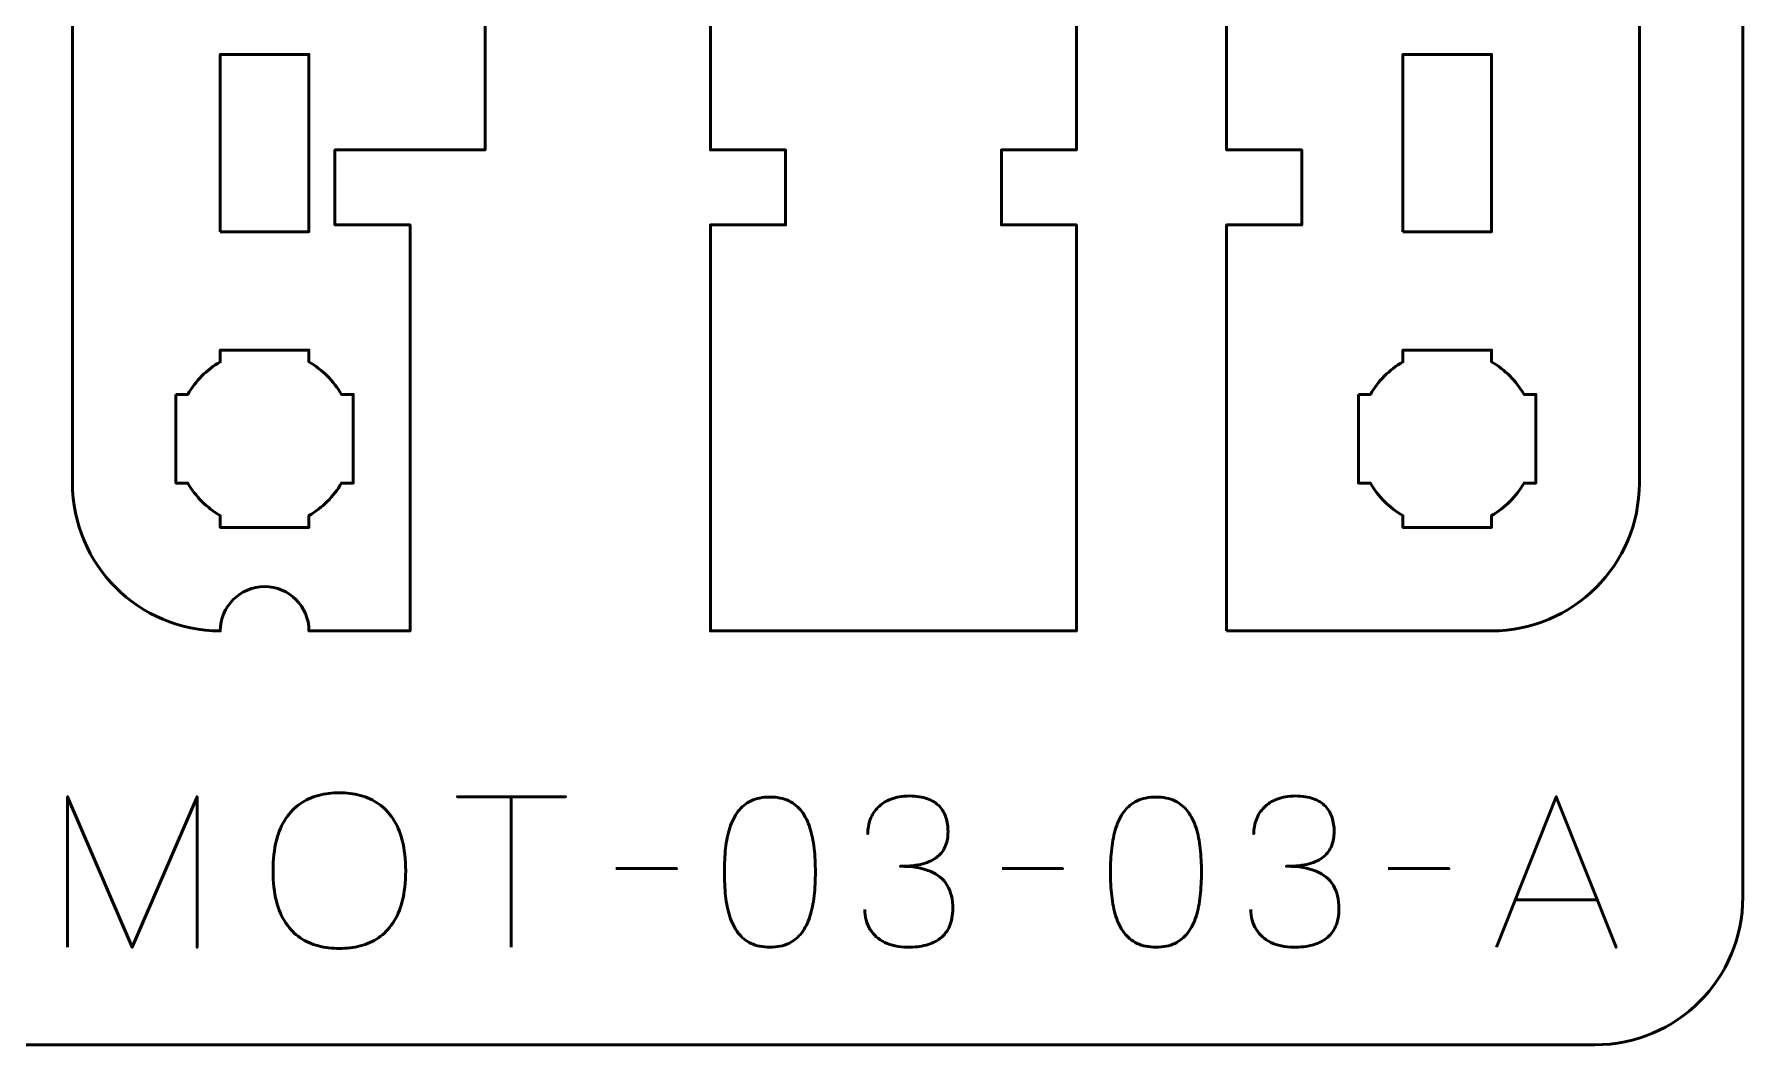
# Model space of a CAD drawing. Header units: centimetres. Extents: x -21 to 0, y -29.7 to 0.
# Drawn here: x -5.78 to 0, y -29.7 to -26.28 of the extents above; entities that cross this region are included whole.
import ezdxf

# ---------------------------------------------------------------- set-up
doc = ezdxf.new("R2010")
doc.units = ezdxf.units.CM
doc.header["$MEASUREMENT"] = 0
doc.layers.add('Layer 1', color=7, linetype='Continuous')

msp = doc.modelspace()

# ---------------------------------------------------------------- linework, layer by layer
at = {"layer": 'Layer 1', "lineweight": 53}
for points in [[(-5.15, -26.95), (-4.85, -26.95), (-4.85, -26.35), (-5.15, -26.35), (-5.15, -26.95)], [(-1.15, -26.95), (-0.85, -26.95), (-0.85, -26.35), (-1.15, -26.35), (-1.15, -26.95)]]:
    msp.add_lwpolyline(points, close=True, dxfattribs=at)
at = {"layer": 'Layer 1', "color": 1, "lineweight": 53}
msp.add_open_spline([(-21.00003, -29.19995), (-21.00003, -29.19995), (-21.00003, -8.29992), (-21.00003, -8.29992), (-21.00003, -8.29992), (-21.00003, -8.21709), (-20.93286, -8.14992), (-20.85003, -8.14992), (-20.85003, -8.14992), (-20.7672, -8.14992), (-20.70003, -8.08275), (-20.70003, -7.99992), (-20.70003, -7.99992), (-20.70003, -7.91709), (-20.7672, -7.84992), (-20.85003, -7.84992), (-20.85003, -7.84992), (-20.93286, -7.84992), (-21.00003, -7.78275), (-21.00003, -7.69992), (-21.00003, -7.69992), (-21.00003, -7.61709), (-20.93286, -7.54992), (-20.85003, -7.54992), (-20.85003, -7.54992), (-20.7672, -7.54992), (-20.70003, -7.48275), (-20.70003, -7.39992), (-20.70003, -7.39992), (-20.70003, -7.31709), (-20.7672, -7.24992), (-20.85003, -7.24992), (-20.85003, -7.24992), (-20.93286, -7.24992), (-21.00003, -7.18275), (-21.00003, -7.09992), (-21.00003, -7.09992), (-21.00003, -7.01709), (-20.93286, -6.94992), (-20.85003, -6.94992), (-20.85003, -6.94992), (-20.7672, -6.94992), (-20.70003, -6.88275), (-20.70003, -6.79992), (-20.70003, -6.79992), (-20.70003, -6.71709), (-20.7672, -6.64992), (-20.85003, -6.64992), (-20.85003, -6.64992), (-20.93286, -6.64992), (-21.00003, -6.58275), (-21.00003, -6.49992), (-21.00003, -6.49992), (-21.00003, -6.41709), (-20.93286, -6.34992), (-20.85003, -6.34992), (-20.85003, -6.34992), (-20.7672, -6.34992), (-20.70003, -6.28275), (-20.70003, -6.19992), (-20.70003, -6.19992), (-20.70003, -6.11709), (-20.7672, -6.04992), (-20.85003, -6.04992), (-20.85003, -6.04992), (-20.93286, -6.04992), (-21.00003, -5.98275), (-21.00003, -5.89992), (-21.00003, -5.89992), (-21.00003, -5.81709), (-20.93286, -5.74992), (-20.85003, -5.74992), (-20.85003, -5.74992), (-20.7672, -5.74992), (-20.70003, -5.68275), (-20.70003, -5.59992), (-20.70003, -5.59992), (-20.70003, -5.51709), (-20.7672, -5.44992), (-20.85003, -5.44992), (-20.85003, -5.44992), (-20.93286, -5.44992), (-21.00003, -5.38275), (-21.00003, -5.29992), (-21.00003, -5.29992), (-21.00003, -5.21709), (-20.93286, -5.14992), (-20.85003, -5.14992), (-20.85003, -5.14992), (-20.7672, -5.14992), (-20.70003, -5.08275), (-20.70003, -4.99992), (-20.70003, -4.99992), (-20.70003, -4.91709), (-20.7672, -4.84992), (-20.85003, -4.84992), (-20.85003, -4.84992), (-20.93286, -4.84992), (-21.00003, -4.78275), (-21.00003, -4.69992), (-21.00003, -4.69992), (-21.00003, -4.61709), (-20.93286, -4.54992), (-20.85003, -4.54992), (-20.85003, -4.54992), (-20.7672, -4.54992), (-20.70003, -4.48275), (-20.70003, -4.39992), (-20.70003, -4.39992), (-20.70003, -4.31709), (-20.7672, -4.24992), (-20.85003, -4.24992), (-20.85003, -4.24992), (-20.93286, -4.24992), (-21.00003, -4.18275), (-21.00003, -4.09992), (-21.00003, -4.09992), (-21.00003, -4.01709), (-20.93286, -3.94992), (-20.85003, -3.94992), (-20.85003, -3.94992), (-20.7672, -3.94992), (-20.70003, -3.88275), (-20.70003, -3.79992), (-20.70003, -3.79992), (-20.70003, -3.71709), (-20.7672, -3.64992), (-20.85003, -3.64992), (-20.85003, -3.64992), (-20.93286, -3.64992), (-21.00003, -3.58275), (-21.00003, -3.49992), (-21.00003, -3.49992), (-21.00003, -3.41709), (-20.93286, -3.34992), (-20.85003, -3.34992), (-20.85003, -3.34992), (-20.7672, -3.34992), (-20.70003, -3.28275), (-20.70003, -3.19992), (-20.70003, -3.19992), (-20.70003, -3.11709), (-20.7672, -3.04992), (-20.85003, -3.04992), (-20.85003, -3.04992), (-20.93286, -3.04992), (-21.00003, -2.98275), (-21.00003, -2.89992), (-21.00003, -2.89992), (-21.00003, -2.81709), (-20.93286, -2.74992), (-20.85003, -2.74992), (-20.85003, -2.74992), (-20.7672, -2.74992), (-20.70003, -2.68275), (-20.70003, -2.59992), (-20.70003, -2.59992), (-20.70003, -2.51709), (-20.7672, -2.44992), (-20.85003, -2.44992), (-20.85003, -2.44992), (-20.93286, -2.44992), (-21.00003, -2.38275), (-21.00003, -2.29992), (-21.00003, -2.29992), (-21.00003, -2.21709), (-20.93286, -2.14992), (-20.85003, -2.14992), (-20.85003, -2.14992), (-20.7672, -2.14992), (-20.70003, -2.08275), (-20.70003, -1.99992), (-20.70003, -1.99992), (-20.70003, -1.91709), (-20.7672, -1.84992), (-20.85003, -1.84992), (-20.85003, -1.84992), (-20.93286, -1.84992), (-21.00003, -1.78275), (-21.00003, -1.69992), (-21.00003, -1.69992), (-21.00003, -1.61709), (-20.93286, -1.54992), (-20.85003, -1.54992), (-20.85003, -1.54992), (-20.7672, -1.54992), (-20.70003, -1.48275), (-20.70003, -1.39992), (-20.70003, -1.39992), (-20.70003, -1.31709), (-20.7672, -1.24992), (-20.85003, -1.24992), (-20.85003, -1.24992), (-20.93286, -1.24992), (-21.00003, -1.18275), (-21.00003, -1.09992), (-21.00003, -1.09992), (-21.00003, -1.09992), (-21.00003, -0.49992), (-21.00003, -0.49992), (-21.00003, -0.49992), (-21.00003, -0.22295), (-20.77694, 0.00004), (-20.49994, 0.00004), (-20.49994, 0.00004), (-20.49994, 0.00004), (-0.50008, 0.00004), (-0.50008, 0.00004), (-0.50008, 0.00004), (-0.22294, 0.00004), (0.00002, -0.22295), (0.00002, -0.49992), (0.00002, -0.49992), (0.00002, -0.49992), (0.00002, -29.19995), (0.00002, -29.19995), (0.00002, -29.19995), (0.00002, -29.47695), (-0.22294, -29.70004), (-0.50008, -29.70004), (-0.50008, -29.70004), (-0.50008, -29.70004), (-20.49994, -29.70004), (-20.49994, -29.70004), (-20.49994, -29.70004), (-20.77694, -29.70004), (-21.00003, -29.47695), (-21.00003, -29.19995)], degree=3, knots=[0, 0, 0, 0, 0.0175439, 0.0175439, 0.0175439, 0.0175439, 0.0350877, 0.0350877, 0.0350877, 0.0350877, 0.0526316, 0.0526316, 0.0526316, 0.0526316, 0.0701754, 0.0701754, 0.0701754, 0.0701754, 0.0877193, 0.0877193, 0.0877193, 0.0877193, 0.1052632, 0.1052632, 0.1052632, 0.1052632, 0.122807, 0.122807, 0.122807, 0.122807, 0.1403509, 0.1403509, 0.1403509, 0.1403509, 0.1578947, 0.1578947, 0.1578947, 0.1578947, 0.1754386, 0.1754386, 0.1754386, 0.1754386, 0.1929825, 0.1929825, 0.1929825, 0.1929825, 0.2105263, 0.2105263, 0.2105263, 0.2105263, 0.2280702, 0.2280702, 0.2280702, 0.2280702, 0.245614, 0.245614, 0.245614, 0.245614, 0.2631579, 0.2631579, 0.2631579, 0.2631579, 0.2807018, 0.2807018, 0.2807018, 0.2807018, 0.2982456, 0.2982456, 0.2982456, 0.2982456, 0.3157895, 0.3157895, 0.3157895, 0.3157895, 0.3333333, 0.3333333, 0.3333333, 0.3333333, 0.3508772, 0.3508772, 0.3508772, 0.3508772, 0.3684211, 0.3684211, 0.3684211, 0.3684211, 0.3859649, 0.3859649, 0.3859649, 0.3859649, 0.4035088, 0.4035088, 0.4035088, 0.4035088, 0.4210526, 0.4210526, 0.4210526, 0.4210526, 0.4385965, 0.4385965, 0.4385965, 0.4385965, 0.4561404, 0.4561404, 0.4561404, 0.4561404, 0.4736842, 0.4736842, 0.4736842, 0.4736842, 0.4912281, 0.4912281, 0.4912281, 0.4912281, 0.5087719, 0.5087719, 0.5087719, 0.5087719, 0.5263158, 0.5263158, 0.5263158, 0.5263158, 0.5438596, 0.5438596, 0.5438596, 0.5438596, 0.5614035, 0.5614035, 0.5614035, 0.5614035, 0.5789474, 0.5789474, 0.5789474, 0.5789474, 0.5964912, 0.5964912, 0.5964912, 0.5964912, 0.6140351, 0.6140351, 0.6140351, 0.6140351, 0.6315789, 0.6315789, 0.6315789, 0.6315789, 0.6491228, 0.6491228, 0.6491228, 0.6491228, 0.6666667, 0.6666667, 0.6666667, 0.6666667, 0.6842105, 0.6842105, 0.6842105, 0.6842105, 0.7017544, 0.7017544, 0.7017544, 0.7017544, 0.7192982, 0.7192982, 0.7192982, 0.7192982, 0.7368421, 0.7368421, 0.7368421, 0.7368421, 0.754386, 0.754386, 0.754386, 0.754386, 0.7719298, 0.7719298, 0.7719298, 0.7719298, 0.7894737, 0.7894737, 0.7894737, 0.7894737, 0.8070175, 0.8070175, 0.8070175, 0.8070175, 0.8245614, 0.8245614, 0.8245614, 0.8245614, 0.8421053, 0.8421053, 0.8421053, 0.8421053, 0.8596491, 0.8596491, 0.8596491, 0.8596491, 0.877193, 0.877193, 0.877193, 0.877193, 0.8947368, 0.8947368, 0.8947368, 0.8947368, 0.9122807, 0.9122807, 0.9122807, 0.9122807, 0.9298246, 0.9298246, 0.9298246, 0.9298246, 0.9473684, 0.9473684, 0.9473684, 0.9473684, 0.9649123, 0.9649123, 0.9649123, 0.9649123, 0.9824561, 0.9824561, 0.9824561, 0.9824561, 1, 1, 1, 1], dxfattribs=at)
at = {"layer": 'Layer 1', "color": 3, "lineweight": 53}
msp.add_open_spline([(-1.746, -28.3), (-1.746, -28.3), (-0.85, -28.3), (-0.85, -28.3), (-0.85, -28.3), (-0.57391, -28.3), (-0.35, -28.07609), (-0.35, -27.8), (-0.35, -27.8), (-0.35, -27.8), (-0.35, -23.5), (-0.35, -23.5), (-0.35, -23.5), (-0.35, -23.22391), (-0.57391, -23), (-0.85, -23), (-0.85, -23), (-0.85, -23), (-5.15, -23), (-5.15, -23), (-5.15, -23), (-5.42609, -23), (-5.65, -23.22391), (-5.65, -23.5), (-5.65, -23.5), (-5.65, -23.5), (-5.65, -27.8), (-5.65, -27.8), (-5.65, -27.8), (-5.65, -28.07609), (-5.42609, -28.3), (-5.15, -28.3), (-5.15, -28.3), (-5.15, -28.3), (-5.15, -28.3), (-5.15, -28.3), (-5.15, -28.3), (-5.15, -28.21717), (-5.08283, -28.15), (-5, -28.15), (-5, -28.15), (-4.91717, -28.15), (-4.85, -28.21717), (-4.85, -28.3), (-4.85, -28.3), (-4.85, -28.3), (-4.508, -28.3), (-4.508, -28.3), (-4.508, -28.3), (-4.508, -28.3), (-4.508, -26.92699), (-4.508, -26.92699), (-4.508, -26.92699), (-4.508, -26.92699), (-4.762, -26.92699), (-4.762, -26.92699), (-4.762, -26.92699), (-4.762, -26.92699), (-4.762, -26.67299), (-4.762, -26.67299), (-4.762, -26.67299), (-4.762, -26.67299), (-4.254, -26.67299), (-4.254, -26.67299), (-4.254, -26.67299), (-4.254, -26.67299), (-4.254, -25.27299), (-4.254, -25.27299), (-4.254, -25.27299), (-4.254, -25.27299), (-4.154, -25.27302), (-4.154, -25.27302), (-4.154, -25.27302), (-4.154, -25.27302), (-4.154, -25.04998), (-4.154, -25.04998), (-4.154, -25.04998), (-4.154, -25.04998), (-4.154, -24.625), (-4.154, -24.625), (-4.154, -24.625), (-4.154, -24.625), (-3.592, -24.62501), (-3.592, -24.62501), (-3.592, -24.62501), (-3.592, -24.62501), (-3.592, -25.04998), (-3.592, -25.04998), (-3.592, -25.04998), (-3.592, -25.04998), (-3.592, -25.27302), (-3.592, -25.27302), (-3.592, -25.27302), (-3.592, -25.27302), (-3.492, -25.27299), (-3.492, -25.27299), (-3.492, -25.27299), (-3.492, -25.27299), (-3.492, -26.67299), (-3.492, -26.67299), (-3.492, -26.67299), (-3.492, -26.67299), (-3.238, -26.67299), (-3.238, -26.67299), (-3.238, -26.67299), (-3.238, -26.67299), (-3.238, -26.92699), (-3.238, -26.92699), (-3.238, -26.92699), (-3.238, -26.92699), (-3.492, -26.92699), (-3.492, -26.92699), (-3.492, -26.92699), (-3.492, -26.92699), (-3.492, -28.3), (-3.492, -28.3), (-3.492, -28.3), (-3.492, -28.3), (-2.254, -28.3), (-2.254, -28.3), (-2.254, -28.3), (-2.254, -28.3), (-2.254, -26.92699), (-2.254, -26.92699), (-2.254, -26.92699), (-2.254, -26.92699), (-2.508, -26.92699), (-2.508, -26.92699), (-2.508, -26.92699), (-2.508, -26.92699), (-2.508, -26.67299), (-2.508, -26.67299), (-2.508, -26.67299), (-2.508, -26.67299), (-2.254, -26.67299), (-2.254, -26.67299), (-2.254, -26.67299), (-2.254, -26.67299), (-2.254, -25.27299), (-2.254, -25.27299), (-2.254, -25.27299), (-2.254, -25.27299), (-2.154, -25.27302), (-2.154, -25.27302), (-2.154, -25.27302), (-2.154, -25.27302), (-2.154, -25.04998), (-2.154, -25.04998), (-2.154, -25.04998), (-2.154, -25.04998), (-2.15399, -24.627), (-2.15399, -24.627), (-2.15399, -24.627), (-2.15399, -24.627), (-1.84599, -24.62701), (-1.84599, -24.62701), (-1.84599, -24.62701), (-1.84599, -24.62701), (-1.846, -25.04998), (-1.846, -25.04998), (-1.846, -25.04998), (-1.846, -25.04998), (-1.846, -25.27302), (-1.846, -25.27302), (-1.846, -25.27302), (-1.846, -25.27302), (-1.746, -25.27299), (-1.746, -25.27299), (-1.746, -25.27299), (-1.746, -25.27299), (-1.746, -26.67299), (-1.746, -26.67299), (-1.746, -26.67299), (-1.746, -26.67299), (-1.492, -26.67299), (-1.492, -26.67299), (-1.492, -26.67299), (-1.492, -26.67299), (-1.492, -26.92699), (-1.492, -26.92699), (-1.492, -26.92699), (-1.492, -26.92699), (-1.746, -26.92699), (-1.746, -26.92699), (-1.746, -26.92699), (-1.746, -26.92699), (-1.746, -28.3), (-1.746, -28.3)], degree=3, knots=[0, 0, 0, 0, 0.0212766, 0.0212766, 0.0212766, 0.0212766, 0.0425532, 0.0425532, 0.0425532, 0.0425532, 0.0638298, 0.0638298, 0.0638298, 0.0638298, 0.0851064, 0.0851064, 0.0851064, 0.0851064, 0.106383, 0.106383, 0.106383, 0.106383, 0.1276596, 0.1276596, 0.1276596, 0.1276596, 0.1489362, 0.1489362, 0.1489362, 0.1489362, 0.1702128, 0.1702128, 0.1702128, 0.1702128, 0.1914894, 0.1914894, 0.1914894, 0.1914894, 0.212766, 0.212766, 0.212766, 0.212766, 0.2340426, 0.2340426, 0.2340426, 0.2340426, 0.2553191, 0.2553191, 0.2553191, 0.2553191, 0.2765957, 0.2765957, 0.2765957, 0.2765957, 0.2978723, 0.2978723, 0.2978723, 0.2978723, 0.3191489, 0.3191489, 0.3191489, 0.3191489, 0.3404255, 0.3404255, 0.3404255, 0.3404255, 0.3617021, 0.3617021, 0.3617021, 0.3617021, 0.3829787, 0.3829787, 0.3829787, 0.3829787, 0.4042553, 0.4042553, 0.4042553, 0.4042553, 0.4255319, 0.4255319, 0.4255319, 0.4255319, 0.4468085, 0.4468085, 0.4468085, 0.4468085, 0.4680851, 0.4680851, 0.4680851, 0.4680851, 0.4893617, 0.4893617, 0.4893617, 0.4893617, 0.5106383, 0.5106383, 0.5106383, 0.5106383, 0.5319149, 0.5319149, 0.5319149, 0.5319149, 0.5531915, 0.5531915, 0.5531915, 0.5531915, 0.5744681, 0.5744681, 0.5744681, 0.5744681, 0.5957447, 0.5957447, 0.5957447, 0.5957447, 0.6170213, 0.6170213, 0.6170213, 0.6170213, 0.6382979, 0.6382979, 0.6382979, 0.6382979, 0.6595745, 0.6595745, 0.6595745, 0.6595745, 0.6808511, 0.6808511, 0.6808511, 0.6808511, 0.7021277, 0.7021277, 0.7021277, 0.7021277, 0.7234043, 0.7234043, 0.7234043, 0.7234043, 0.7446809, 0.7446809, 0.7446809, 0.7446809, 0.7659574, 0.7659574, 0.7659574, 0.7659574, 0.787234, 0.787234, 0.787234, 0.787234, 0.8085106, 0.8085106, 0.8085106, 0.8085106, 0.8297872, 0.8297872, 0.8297872, 0.8297872, 0.8510638, 0.8510638, 0.8510638, 0.8510638, 0.8723404, 0.8723404, 0.8723404, 0.8723404, 0.893617, 0.893617, 0.893617, 0.893617, 0.9148936, 0.9148936, 0.9148936, 0.9148936, 0.9361702, 0.9361702, 0.9361702, 0.9361702, 0.9574468, 0.9574468, 0.9574468, 0.9574468, 0.9787234, 0.9787234, 0.9787234, 0.9787234, 1, 1, 1, 1], dxfattribs=at)
at = {"layer": 'Layer 1', "lineweight": 53}
for points in [[(-5.3, -27.5), (-5.3, -27.5), (-5.25985, -27.5), (-5.25985, -27.5), (-5.25985, -27.5), (-5.2335, -27.45447), (-5.19553, -27.4165), (-5.15, -27.39015), (-5.15, -27.39015), (-5.15, -27.39015), (-5.15, -27.35), (-5.15, -27.35), (-5.15, -27.35), (-5.15, -27.35), (-5, -27.35), (-5, -27.35), (-5, -27.35), (-5, -27.35), (-4.85, -27.35), (-4.85, -27.35), (-4.85, -27.35), (-4.85, -27.35), (-4.85, -27.39015), (-4.85, -27.39015), (-4.85, -27.39015), (-4.80447, -27.4165), (-4.7665, -27.45447), (-4.74015, -27.5), (-4.74015, -27.5), (-4.74015, -27.5), (-4.7, -27.5), (-4.7, -27.5), (-4.7, -27.5), (-4.7, -27.5), (-4.7, -27.65), (-4.7, -27.65), (-4.7, -27.65), (-4.7, -27.65), (-4.7, -27.8), (-4.7, -27.8), (-4.7, -27.8), (-4.7, -27.8), (-4.74015, -27.8), (-4.74015, -27.8), (-4.74015, -27.8), (-4.7665, -27.84553), (-4.80447, -27.8835), (-4.85, -27.90985), (-4.85, -27.90985), (-4.85, -27.90985), (-4.85, -27.95), (-4.85, -27.95), (-4.85, -27.95), (-4.85, -27.95), (-5, -27.95), (-5, -27.95), (-5, -27.95), (-5, -27.95), (-5.15, -27.95), (-5.15, -27.95), (-5.15, -27.95), (-5.15, -27.95), (-5.15, -27.90985), (-5.15, -27.90985), (-5.15, -27.90985), (-5.19553, -27.8835), (-5.2335, -27.84553), (-5.25985, -27.8), (-5.25985, -27.8), (-5.25985, -27.8), (-5.3, -27.8), (-5.3, -27.8), (-5.3, -27.8), (-5.3, -27.8), (-5.3, -27.65), (-5.3, -27.65), (-5.3, -27.65), (-5.3, -27.65), (-5.3, -27.5), (-5.3, -27.5)], [(-1.3, -27.5), (-1.3, -27.5), (-1.25985, -27.5), (-1.25985, -27.5), (-1.25985, -27.5), (-1.2335, -27.45447), (-1.19553, -27.4165), (-1.15, -27.39015), (-1.15, -27.39015), (-1.15, -27.39015), (-1.15, -27.35), (-1.15, -27.35), (-1.15, -27.35), (-1.15, -27.35), (-1, -27.35), (-1, -27.35), (-1, -27.35), (-1, -27.35), (-0.85, -27.35), (-0.85, -27.35), (-0.85, -27.35), (-0.85, -27.35), (-0.85, -27.39015), (-0.85, -27.39015), (-0.85, -27.39015), (-0.80447, -27.4165), (-0.7665, -27.45447), (-0.74015, -27.5), (-0.74015, -27.5), (-0.74015, -27.5), (-0.7, -27.5), (-0.7, -27.5), (-0.7, -27.5), (-0.7, -27.5), (-0.7, -27.65), (-0.7, -27.65), (-0.7, -27.65), (-0.7, -27.65), (-0.7, -27.8), (-0.7, -27.8), (-0.7, -27.8), (-0.7, -27.8), (-0.74015, -27.8), (-0.74015, -27.8), (-0.74015, -27.8), (-0.7665, -27.84553), (-0.80447, -27.8835), (-0.85, -27.90985), (-0.85, -27.90985), (-0.85, -27.90985), (-0.85, -27.95), (-0.85, -27.95), (-0.85, -27.95), (-0.85, -27.95), (-1, -27.95), (-1, -27.95), (-1, -27.95), (-1, -27.95), (-1.15, -27.95), (-1.15, -27.95), (-1.15, -27.95), (-1.15, -27.95), (-1.15, -27.90985), (-1.15, -27.90985), (-1.15, -27.90985), (-1.19553, -27.8835), (-1.2335, -27.84553), (-1.25985, -27.8), (-1.25985, -27.8), (-1.25985, -27.8), (-1.3, -27.8), (-1.3, -27.8), (-1.3, -27.8), (-1.3, -27.8), (-1.3, -27.65), (-1.3, -27.65), (-1.3, -27.65), (-1.3, -27.65), (-1.3, -27.5), (-1.3, -27.5)]]:
    msp.add_open_spline(points, degree=3, knots=[0, 0, 0, 0, 0.05, 0.05, 0.05, 0.05, 0.1, 0.1, 0.1, 0.1, 0.15, 0.15, 0.15, 0.15, 0.2, 0.2, 0.2, 0.2, 0.25, 0.25, 0.25, 0.25, 0.3, 0.3, 0.3, 0.3, 0.35, 0.35, 0.35, 0.35, 0.4, 0.4, 0.4, 0.4, 0.45, 0.45, 0.45, 0.45, 0.5, 0.5, 0.5, 0.5, 0.55, 0.55, 0.55, 0.55, 0.6, 0.6, 0.6, 0.6, 0.65, 0.65, 0.65, 0.65, 0.7, 0.7, 0.7, 0.7, 0.75, 0.75, 0.75, 0.75, 0.8, 0.8, 0.8, 0.8, 0.85, 0.85, 0.85, 0.85, 0.9, 0.9, 0.9, 0.9, 0.95, 0.95, 0.95, 0.95, 1, 1, 1, 1], dxfattribs=at)
at = {"layer": 'Layer 1', "color": 5, "lineweight": 53}
for points, knots in [([(-5.66661, -29.36992), (-5.66661, -29.36992), (-5.66661, -28.86121), (-5.66661, -28.86121), (-5.66661, -28.86121), (-5.66661, -28.86121), (-5.44789, -29.36992), (-5.44789, -29.36992), (-5.44789, -29.36992), (-5.44789, -29.36992), (-5.22846, -28.86121), (-5.22846, -28.86121), (-5.22846, -28.86121), (-5.22846, -28.86121), (-5.22846, -29.36992), (-5.22846, -29.36992), (-5.22846, -29.36992), (-5.22846, -29.36992), (-5.22846, -28.86121), (-5.22846, -28.86121), (-5.22846, -28.86121), (-5.22846, -28.86121), (-5.44789, -29.36992), (-5.44789, -29.36992), (-5.44789, -29.36992), (-5.44789, -29.36992), (-5.66661, -28.86121), (-5.66661, -28.86121), (-5.66661, -28.86121), (-5.66661, -28.86121), (-5.66661, -29.36992), (-5.66661, -29.36992)], [0, 0, 0, 0, 0.125, 0.125, 0.125, 0.125, 0.25, 0.25, 0.25, 0.25, 0.375, 0.375, 0.375, 0.375, 0.5, 0.5, 0.5, 0.5, 0.625, 0.625, 0.625, 0.625, 0.75, 0.75, 0.75, 0.75, 0.875, 0.875, 0.875, 0.875, 1, 1, 1, 1]), ([(-4.74726, -29.37415), (-4.72245, -29.37427), (-4.69893, -29.37133), (-4.67647, -29.36557), (-4.67647, -29.36557), (-4.65413, -29.35969), (-4.63367, -29.35052), (-4.61497, -29.33782), (-4.61497, -29.33782), (-4.59627, -29.32523), (-4.58004, -29.30865), (-4.56629, -29.28819), (-4.56629, -29.28819), (-4.55253, -29.26773), (-4.54194, -29.24292), (-4.53442, -29.21376), (-4.53442, -29.21376), (-4.52677, -29.18459), (-4.52301, -29.15061), (-4.52289, -29.11169), (-4.52289, -29.11169), (-4.52301, -29.07276), (-4.52677, -29.03878), (-4.53442, -29.0095), (-4.53442, -29.0095), (-4.54194, -28.98022), (-4.55253, -28.95529), (-4.56629, -28.93471), (-4.56629, -28.93471), (-4.58004, -28.91413), (-4.59627, -28.89743), (-4.61497, -28.88461), (-4.61497, -28.88461), (-4.63367, -28.87179), (-4.65413, -28.8625), (-4.67647, -28.85651), (-4.67647, -28.85651), (-4.69893, -28.85063), (-4.72245, -28.84769), (-4.74726, -28.84781), (-4.74726, -28.84781), (-4.77207, -28.84769), (-4.79559, -28.85063), (-4.81805, -28.85651), (-4.81805, -28.85651), (-4.8404, -28.8625), (-4.86086, -28.87179), (-4.87955, -28.88461), (-4.87955, -28.88461), (-4.89825, -28.89743), (-4.91448, -28.91413), (-4.92824, -28.93471), (-4.92824, -28.93471), (-4.942, -28.95529), (-4.95258, -28.98022), (-4.96011, -29.0095), (-4.96011, -29.0095), (-4.96775, -29.03878), (-4.97151, -29.07276), (-4.97163, -29.11169), (-4.97163, -29.11169), (-4.97151, -29.15061), (-4.96775, -29.18459), (-4.96011, -29.21376), (-4.96011, -29.21376), (-4.95258, -29.24292), (-4.942, -29.26773), (-4.92824, -29.28819), (-4.92824, -29.28819), (-4.91448, -29.30865), (-4.89825, -29.32523), (-4.87955, -29.33782), (-4.87955, -29.33782), (-4.86086, -29.35052), (-4.8404, -29.35969), (-4.81805, -29.36557), (-4.81805, -29.36557), (-4.79559, -29.37133), (-4.77207, -29.37427), (-4.74726, -29.37415)], [0, 0, 0, 0, 0.05, 0.05, 0.05, 0.05, 0.1, 0.1, 0.1, 0.1, 0.15, 0.15, 0.15, 0.15, 0.2, 0.2, 0.2, 0.2, 0.25, 0.25, 0.25, 0.25, 0.3, 0.3, 0.3, 0.3, 0.35, 0.35, 0.35, 0.35, 0.4, 0.4, 0.4, 0.4, 0.45, 0.45, 0.45, 0.45, 0.5, 0.5, 0.5, 0.5, 0.55, 0.55, 0.55, 0.55, 0.6, 0.6, 0.6, 0.6, 0.65, 0.65, 0.65, 0.65, 0.7, 0.7, 0.7, 0.7, 0.75, 0.75, 0.75, 0.75, 0.8, 0.8, 0.8, 0.8, 0.85, 0.85, 0.85, 0.85, 0.9, 0.9, 0.9, 0.9, 0.95, 0.95, 0.95, 0.95, 1, 1, 1, 1]), ([(-4.74726, -29.37415), (-4.72245, -29.37427), (-4.69893, -29.37133), (-4.67647, -29.36557), (-4.67647, -29.36557), (-4.65413, -29.35969), (-4.63367, -29.35052), (-4.61497, -29.33782), (-4.61497, -29.33782), (-4.59627, -29.32523), (-4.58004, -29.30865), (-4.56629, -29.28819), (-4.56629, -29.28819), (-4.55253, -29.26773), (-4.54194, -29.24292), (-4.53442, -29.21376), (-4.53442, -29.21376), (-4.52677, -29.18459), (-4.52301, -29.15061), (-4.52289, -29.11169), (-4.52289, -29.11169), (-4.52301, -29.07276), (-4.52677, -29.03878), (-4.53442, -29.0095), (-4.53442, -29.0095), (-4.54194, -28.98022), (-4.55253, -28.95529), (-4.56629, -28.93471), (-4.56629, -28.93471), (-4.58004, -28.91413), (-4.59627, -28.89743), (-4.61497, -28.88461), (-4.61497, -28.88461), (-4.63367, -28.87179), (-4.65413, -28.8625), (-4.67647, -28.85651), (-4.67647, -28.85651), (-4.69893, -28.85063), (-4.72245, -28.84769), (-4.74726, -28.84781), (-4.74726, -28.84781), (-4.77207, -28.84769), (-4.79559, -28.85063), (-4.81805, -28.85651), (-4.81805, -28.85651), (-4.8404, -28.8625), (-4.86086, -28.87179), (-4.87955, -28.88461), (-4.87955, -28.88461), (-4.89825, -28.89743), (-4.91448, -28.91413), (-4.92824, -28.93471), (-4.92824, -28.93471), (-4.942, -28.95529), (-4.95258, -28.98022), (-4.96011, -29.0095), (-4.96011, -29.0095), (-4.96775, -29.03878), (-4.97151, -29.07276), (-4.97163, -29.11169), (-4.97163, -29.11169), (-4.97151, -29.15061), (-4.96775, -29.18459), (-4.96011, -29.21376), (-4.96011, -29.21376), (-4.95258, -29.24292), (-4.942, -29.26773), (-4.92824, -29.28819), (-4.92824, -29.28819), (-4.91448, -29.30865), (-4.89825, -29.32523), (-4.87955, -29.33782), (-4.87955, -29.33782), (-4.86086, -29.35052), (-4.8404, -29.35969), (-4.81805, -29.36557), (-4.81805, -29.36557), (-4.79559, -29.37133), (-4.77207, -29.37427), (-4.74726, -29.37415)], [0, 0, 0, 0, 0.05, 0.05, 0.05, 0.05, 0.1, 0.1, 0.1, 0.1, 0.15, 0.15, 0.15, 0.15, 0.2, 0.2, 0.2, 0.2, 0.25, 0.25, 0.25, 0.25, 0.3, 0.3, 0.3, 0.3, 0.35, 0.35, 0.35, 0.35, 0.4, 0.4, 0.4, 0.4, 0.45, 0.45, 0.45, 0.45, 0.5, 0.5, 0.5, 0.5, 0.55, 0.55, 0.55, 0.55, 0.6, 0.6, 0.6, 0.6, 0.65, 0.65, 0.65, 0.65, 0.7, 0.7, 0.7, 0.7, 0.75, 0.75, 0.75, 0.75, 0.8, 0.8, 0.8, 0.8, 0.85, 0.85, 0.85, 0.85, 0.9, 0.9, 0.9, 0.9, 0.95, 0.95, 0.95, 0.95, 1, 1, 1, 1]), ([(-4.16588, -29.36992), (-4.16588, -29.36992), (-4.16588, -28.86121), (-4.16588, -28.86121), (-4.16588, -28.86121), (-4.16588, -28.86121), (-4.34862, -28.86121), (-4.34862, -28.86121), (-4.34862, -28.86121), (-4.34862, -28.86121), (-3.98173, -28.86121), (-3.98173, -28.86121), (-3.98173, -28.86121), (-3.98173, -28.86121), (-4.16588, -28.86121), (-4.16588, -28.86121), (-4.16588, -28.86121), (-4.16588, -28.86121), (-4.16588, -29.36992), (-4.16588, -29.36992)], [0, 0, 0, 0, 0.2, 0.2, 0.2, 0.2, 0.4, 0.4, 0.4, 0.4, 0.6, 0.6, 0.6, 0.6, 0.8, 0.8, 0.8, 0.8, 1, 1, 1, 1]), ([(-3.29099, -29.36992), (-3.26629, -29.3698), (-3.24501, -29.36545), (-3.22725, -29.35698), (-3.22725, -29.35698), (-3.20961, -29.34852), (-3.19491, -29.33641), (-3.18315, -29.321), (-3.18315, -29.321), (-3.17151, -29.30548), (-3.16234, -29.28713), (-3.15552, -29.26597), (-3.15552, -29.26597), (-3.14882, -29.2448), (-3.144, -29.22163), (-3.14129, -29.19623), (-3.14129, -29.19623), (-3.13847, -29.17083), (-3.13706, -29.14414), (-3.13718, -29.11592), (-3.13718, -29.11592), (-3.13706, -29.08781), (-3.13847, -29.06112), (-3.14129, -29.03584), (-3.14129, -29.03584), (-3.144, -29.01055), (-3.14882, -28.98727), (-3.15552, -28.9661), (-3.15552, -28.9661), (-3.16234, -28.94506), (-3.17151, -28.92671), (-3.18315, -28.91107), (-3.18315, -28.91107), (-3.19491, -28.89555), (-3.20961, -28.88344), (-3.22725, -28.87497), (-3.22725, -28.87497), (-3.24501, -28.86639), (-3.26629, -28.86203), (-3.29099, -28.86192), (-3.29099, -28.86192), (-3.31568, -28.86203), (-3.33697, -28.86639), (-3.35472, -28.87497), (-3.35472, -28.87497), (-3.37236, -28.88344), (-3.38706, -28.89555), (-3.39882, -28.91107), (-3.39882, -28.91107), (-3.41046, -28.92671), (-3.41963, -28.94506), (-3.42645, -28.9661), (-3.42645, -28.9661), (-3.43316, -28.98727), (-3.43798, -29.01055), (-3.44068, -29.03584), (-3.44068, -29.03584), (-3.44351, -29.06112), (-3.44492, -29.08781), (-3.4448, -29.11592), (-3.4448, -29.11592), (-3.44492, -29.14414), (-3.44351, -29.17083), (-3.44068, -29.19623), (-3.44068, -29.19623), (-3.43798, -29.22163), (-3.43316, -29.2448), (-3.42645, -29.26597), (-3.42645, -29.26597), (-3.41963, -29.28713), (-3.41046, -29.30548), (-3.39882, -29.321), (-3.39882, -29.321), (-3.38706, -29.33641), (-3.37236, -29.34852), (-3.35472, -29.35698), (-3.35472, -29.35698), (-3.33697, -29.36545), (-3.31568, -29.3698), (-3.29099, -29.36992)], [0, 0, 0, 0, 0.05, 0.05, 0.05, 0.05, 0.1, 0.1, 0.1, 0.1, 0.15, 0.15, 0.15, 0.15, 0.2, 0.2, 0.2, 0.2, 0.25, 0.25, 0.25, 0.25, 0.3, 0.3, 0.3, 0.3, 0.35, 0.35, 0.35, 0.35, 0.4, 0.4, 0.4, 0.4, 0.45, 0.45, 0.45, 0.45, 0.5, 0.5, 0.5, 0.5, 0.55, 0.55, 0.55, 0.55, 0.6, 0.6, 0.6, 0.6, 0.65, 0.65, 0.65, 0.65, 0.7, 0.7, 0.7, 0.7, 0.75, 0.75, 0.75, 0.75, 0.8, 0.8, 0.8, 0.8, 0.85, 0.85, 0.85, 0.85, 0.9, 0.9, 0.9, 0.9, 0.95, 0.95, 0.95, 0.95, 1, 1, 1, 1]), ([(-3.29099, -29.36992), (-3.26629, -29.3698), (-3.24501, -29.36545), (-3.22725, -29.35698), (-3.22725, -29.35698), (-3.20961, -29.34852), (-3.19491, -29.33641), (-3.18315, -29.321), (-3.18315, -29.321), (-3.17151, -29.30548), (-3.16234, -29.28713), (-3.15552, -29.26597), (-3.15552, -29.26597), (-3.14882, -29.2448), (-3.144, -29.22163), (-3.14129, -29.19623), (-3.14129, -29.19623), (-3.13847, -29.17083), (-3.13706, -29.14414), (-3.13718, -29.11592), (-3.13718, -29.11592), (-3.13706, -29.08781), (-3.13847, -29.06112), (-3.14129, -29.03584), (-3.14129, -29.03584), (-3.144, -29.01055), (-3.14882, -28.98727), (-3.15552, -28.9661), (-3.15552, -28.9661), (-3.16234, -28.94506), (-3.17151, -28.92671), (-3.18315, -28.91107), (-3.18315, -28.91107), (-3.19491, -28.89555), (-3.20961, -28.88344), (-3.22725, -28.87497), (-3.22725, -28.87497), (-3.24501, -28.86639), (-3.26629, -28.86203), (-3.29099, -28.86192), (-3.29099, -28.86192), (-3.31568, -28.86203), (-3.33697, -28.86639), (-3.35472, -28.87497), (-3.35472, -28.87497), (-3.37236, -28.88344), (-3.38706, -28.89555), (-3.39882, -28.91107), (-3.39882, -28.91107), (-3.41046, -28.92671), (-3.41963, -28.94506), (-3.42645, -28.9661), (-3.42645, -28.9661), (-3.43316, -28.98727), (-3.43798, -29.01055), (-3.44068, -29.03584), (-3.44068, -29.03584), (-3.44351, -29.06112), (-3.44492, -29.08781), (-3.4448, -29.11592), (-3.4448, -29.11592), (-3.44492, -29.14414), (-3.44351, -29.17083), (-3.44068, -29.19623), (-3.44068, -29.19623), (-3.43798, -29.22163), (-3.43316, -29.2448), (-3.42645, -29.26597), (-3.42645, -29.26597), (-3.41963, -29.28713), (-3.41046, -29.30548), (-3.39882, -29.321), (-3.39882, -29.321), (-3.38706, -29.33641), (-3.37236, -29.34852), (-3.35472, -29.35698), (-3.35472, -29.35698), (-3.33697, -29.36545), (-3.31568, -29.3698), (-3.29099, -29.36992)], [0, 0, 0, 0, 0.05, 0.05, 0.05, 0.05, 0.1, 0.1, 0.1, 0.1, 0.15, 0.15, 0.15, 0.15, 0.2, 0.2, 0.2, 0.2, 0.25, 0.25, 0.25, 0.25, 0.3, 0.3, 0.3, 0.3, 0.35, 0.35, 0.35, 0.35, 0.4, 0.4, 0.4, 0.4, 0.45, 0.45, 0.45, 0.45, 0.5, 0.5, 0.5, 0.5, 0.55, 0.55, 0.55, 0.55, 0.6, 0.6, 0.6, 0.6, 0.65, 0.65, 0.65, 0.65, 0.7, 0.7, 0.7, 0.7, 0.75, 0.75, 0.75, 0.75, 0.8, 0.8, 0.8, 0.8, 0.85, 0.85, 0.85, 0.85, 0.9, 0.9, 0.9, 0.9, 0.95, 0.95, 0.95, 0.95, 1, 1, 1, 1]), ([(-2.96996, -29.24221), (-2.96984, -29.26761), (-2.96396, -29.28972), (-2.95232, -29.30889), (-2.95232, -29.30889), (-2.94068, -29.32794), (-2.9241, -29.34287), (-2.90246, -29.35357), (-2.90246, -29.35357), (-2.88082, -29.36428), (-2.85484, -29.36968), (-2.82461, -29.36992), (-2.82461, -29.36992), (-2.80192, -29.36992), (-2.78134, -29.36757), (-2.76264, -29.36263), (-2.76264, -29.36263), (-2.74406, -29.35769), (-2.72807, -29.35005), (-2.71455, -29.33958), (-2.71455, -29.33958), (-2.70102, -29.32912), (-2.69068, -29.31559), (-2.68327, -29.29913), (-2.68327, -29.29913), (-2.67598, -29.28255), (-2.67233, -29.26267), (-2.67221, -29.23939), (-2.67221, -29.23939), (-2.6721, -29.20835), (-2.67845, -29.18212), (-2.69103, -29.16084), (-2.69103, -29.16084), (-2.70361, -29.13955), (-2.72313, -29.12356), (-2.74935, -29.11263), (-2.74935, -29.11263), (-2.77558, -29.10169), (-2.80921, -29.09616), (-2.85001, -29.09616), (-2.85001, -29.09616), (-2.81956, -29.09628), (-2.79404, -29.09346), (-2.77323, -29.0877), (-2.77323, -29.0877), (-2.75253, -29.08193), (-2.73595, -29.07382), (-2.72348, -29.06324), (-2.72348, -29.06324), (-2.71102, -29.05277), (-2.70196, -29.04031), (-2.69656, -29.02596), (-2.69656, -29.02596), (-2.69103, -29.01173), (-2.68832, -28.99609), (-2.68844, -28.97904), (-2.68844, -28.97904), (-2.68832, -28.96199), (-2.69068, -28.94623), (-2.69538, -28.93165), (-2.69538, -28.93165), (-2.69997, -28.91707), (-2.70749, -28.90425), (-2.71772, -28.89331), (-2.71772, -28.89331), (-2.72795, -28.88238), (-2.74148, -28.87379), (-2.75806, -28.86768), (-2.75806, -28.86768), (-2.77475, -28.86156), (-2.7951, -28.85851), (-2.81897, -28.85839), (-2.81897, -28.85839), (-2.84272, -28.85851), (-2.86354, -28.86203), (-2.88118, -28.86885), (-2.88118, -28.86885), (-2.89893, -28.87568), (-2.91351, -28.88497), (-2.92527, -28.89684), (-2.92527, -28.89684), (-2.93692, -28.90872), (-2.94562, -28.92224), (-2.95138, -28.93753), (-2.95138, -28.93753), (-2.95726, -28.95282), (-2.96008, -28.96904), (-2.96008, -28.9861), (-2.96008, -28.9861), (-2.96008, -28.96904), (-2.95726, -28.95282), (-2.95138, -28.93753), (-2.95138, -28.93753), (-2.94562, -28.92224), (-2.93692, -28.90872), (-2.92527, -28.89684), (-2.92527, -28.89684), (-2.91351, -28.88497), (-2.89893, -28.87568), (-2.88118, -28.86885), (-2.88118, -28.86885), (-2.86354, -28.86203), (-2.84272, -28.85851), (-2.81897, -28.85839), (-2.81897, -28.85839), (-2.7951, -28.85851), (-2.77475, -28.86156), (-2.75806, -28.86768), (-2.75806, -28.86768), (-2.74148, -28.87379), (-2.72795, -28.88238), (-2.71772, -28.89331), (-2.71772, -28.89331), (-2.70749, -28.90425), (-2.69997, -28.91707), (-2.69538, -28.93165), (-2.69538, -28.93165), (-2.69068, -28.94623), (-2.68832, -28.96199), (-2.68844, -28.97904), (-2.68844, -28.97904), (-2.68832, -28.99609), (-2.69103, -29.01173), (-2.69656, -29.02596), (-2.69656, -29.02596), (-2.70196, -29.04031), (-2.71102, -29.05277), (-2.72348, -29.06324), (-2.72348, -29.06324), (-2.73595, -29.07382), (-2.75253, -29.08193), (-2.77323, -29.0877), (-2.77323, -29.0877), (-2.79404, -29.09346), (-2.81956, -29.09628), (-2.85001, -29.09616), (-2.85001, -29.09616), (-2.80921, -29.09616), (-2.77558, -29.10169), (-2.74935, -29.11263), (-2.74935, -29.11263), (-2.72313, -29.12356), (-2.70361, -29.13955), (-2.69103, -29.16084), (-2.69103, -29.16084), (-2.67845, -29.18212), (-2.6721, -29.20835), (-2.67221, -29.23939), (-2.67221, -29.23939), (-2.67233, -29.26267), (-2.67598, -29.28255), (-2.68327, -29.29913), (-2.68327, -29.29913), (-2.69068, -29.31559), (-2.70102, -29.32912), (-2.71455, -29.33958), (-2.71455, -29.33958), (-2.72807, -29.35005), (-2.74406, -29.35769), (-2.76264, -29.36263), (-2.76264, -29.36263), (-2.78134, -29.36757), (-2.80192, -29.36992), (-2.82461, -29.36992), (-2.82461, -29.36992), (-2.85484, -29.36968), (-2.88082, -29.36428), (-2.90246, -29.35357), (-2.90246, -29.35357), (-2.9241, -29.34287), (-2.94068, -29.32794), (-2.95232, -29.30889), (-2.95232, -29.30889), (-2.96396, -29.28972), (-2.96984, -29.26761), (-2.96996, -29.24221)], [0, 0, 0, 0, 0.0227273, 0.0227273, 0.0227273, 0.0227273, 0.0454545, 0.0454545, 0.0454545, 0.0454545, 0.0681818, 0.0681818, 0.0681818, 0.0681818, 0.0909091, 0.0909091, 0.0909091, 0.0909091, 0.1136364, 0.1136364, 0.1136364, 0.1136364, 0.1363636, 0.1363636, 0.1363636, 0.1363636, 0.1590909, 0.1590909, 0.1590909, 0.1590909, 0.1818182, 0.1818182, 0.1818182, 0.1818182, 0.2045455, 0.2045455, 0.2045455, 0.2045455, 0.2272727, 0.2272727, 0.2272727, 0.2272727, 0.25, 0.25, 0.25, 0.25, 0.2727273, 0.2727273, 0.2727273, 0.2727273, 0.2954545, 0.2954545, 0.2954545, 0.2954545, 0.3181818, 0.3181818, 0.3181818, 0.3181818, 0.3409091, 0.3409091, 0.3409091, 0.3409091, 0.3636364, 0.3636364, 0.3636364, 0.3636364, 0.3863636, 0.3863636, 0.3863636, 0.3863636, 0.4090909, 0.4090909, 0.4090909, 0.4090909, 0.4318182, 0.4318182, 0.4318182, 0.4318182, 0.4545455, 0.4545455, 0.4545455, 0.4545455, 0.4772727, 0.4772727, 0.4772727, 0.4772727, 0.5, 0.5, 0.5, 0.5, 0.5227273, 0.5227273, 0.5227273, 0.5227273, 0.5454545, 0.5454545, 0.5454545, 0.5454545, 0.5681818, 0.5681818, 0.5681818, 0.5681818, 0.5909091, 0.5909091, 0.5909091, 0.5909091, 0.6136364, 0.6136364, 0.6136364, 0.6136364, 0.6363636, 0.6363636, 0.6363636, 0.6363636, 0.6590909, 0.6590909, 0.6590909, 0.6590909, 0.6818182, 0.6818182, 0.6818182, 0.6818182, 0.7045455, 0.7045455, 0.7045455, 0.7045455, 0.7272727, 0.7272727, 0.7272727, 0.7272727, 0.75, 0.75, 0.75, 0.75, 0.7727273, 0.7727273, 0.7727273, 0.7727273, 0.7954545, 0.7954545, 0.7954545, 0.7954545, 0.8181818, 0.8181818, 0.8181818, 0.8181818, 0.8409091, 0.8409091, 0.8409091, 0.8409091, 0.8636364, 0.8636364, 0.8636364, 0.8636364, 0.8863636, 0.8863636, 0.8863636, 0.8863636, 0.9090909, 0.9090909, 0.9090909, 0.9090909, 0.9318182, 0.9318182, 0.9318182, 0.9318182, 0.9545455, 0.9545455, 0.9545455, 0.9545455, 0.9772727, 0.9772727, 0.9772727, 0.9772727, 1, 1, 1, 1]), ([(-1.985, -29.36992), (-1.9603, -29.3698), (-1.93902, -29.36545), (-1.92126, -29.35698), (-1.92126, -29.35698), (-1.90362, -29.34852), (-1.88892, -29.33641), (-1.87716, -29.321), (-1.87716, -29.321), (-1.86552, -29.30548), (-1.85635, -29.28713), (-1.84953, -29.26597), (-1.84953, -29.26597), (-1.84283, -29.2448), (-1.83801, -29.22163), (-1.8353, -29.19623), (-1.8353, -29.19623), (-1.83248, -29.17083), (-1.83107, -29.14414), (-1.83119, -29.11592), (-1.83119, -29.11592), (-1.83107, -29.08781), (-1.83248, -29.06112), (-1.8353, -29.03584), (-1.8353, -29.03584), (-1.83801, -29.01055), (-1.84283, -28.98727), (-1.84953, -28.9661), (-1.84953, -28.9661), (-1.85635, -28.94506), (-1.86552, -28.92671), (-1.87716, -28.91107), (-1.87716, -28.91107), (-1.88892, -28.89555), (-1.90362, -28.88344), (-1.92126, -28.87497), (-1.92126, -28.87497), (-1.93902, -28.86639), (-1.9603, -28.86203), (-1.985, -28.86192), (-1.985, -28.86192), (-2.00969, -28.86203), (-2.03098, -28.86639), (-2.04873, -28.87497), (-2.04873, -28.87497), (-2.06637, -28.88344), (-2.08107, -28.89555), (-2.09283, -28.91107), (-2.09283, -28.91107), (-2.10447, -28.92671), (-2.11364, -28.94506), (-2.12046, -28.9661), (-2.12046, -28.9661), (-2.12717, -28.98727), (-2.13199, -29.01055), (-2.13469, -29.03584), (-2.13469, -29.03584), (-2.13752, -29.06112), (-2.13893, -29.08781), (-2.13881, -29.11592), (-2.13881, -29.11592), (-2.13893, -29.14414), (-2.13752, -29.17083), (-2.13469, -29.19623), (-2.13469, -29.19623), (-2.13199, -29.22163), (-2.12717, -29.2448), (-2.12046, -29.26597), (-2.12046, -29.26597), (-2.11364, -29.28713), (-2.10447, -29.30548), (-2.09283, -29.321), (-2.09283, -29.321), (-2.08107, -29.33641), (-2.06637, -29.34852), (-2.04873, -29.35698), (-2.04873, -29.35698), (-2.03098, -29.36545), (-2.00969, -29.3698), (-1.985, -29.36992)], [0, 0, 0, 0, 0.05, 0.05, 0.05, 0.05, 0.1, 0.1, 0.1, 0.1, 0.15, 0.15, 0.15, 0.15, 0.2, 0.2, 0.2, 0.2, 0.25, 0.25, 0.25, 0.25, 0.3, 0.3, 0.3, 0.3, 0.35, 0.35, 0.35, 0.35, 0.4, 0.4, 0.4, 0.4, 0.45, 0.45, 0.45, 0.45, 0.5, 0.5, 0.5, 0.5, 0.55, 0.55, 0.55, 0.55, 0.6, 0.6, 0.6, 0.6, 0.65, 0.65, 0.65, 0.65, 0.7, 0.7, 0.7, 0.7, 0.75, 0.75, 0.75, 0.75, 0.8, 0.8, 0.8, 0.8, 0.85, 0.85, 0.85, 0.85, 0.9, 0.9, 0.9, 0.9, 0.95, 0.95, 0.95, 0.95, 1, 1, 1, 1]), ([(-1.985, -29.36992), (-1.9603, -29.3698), (-1.93902, -29.36545), (-1.92126, -29.35698), (-1.92126, -29.35698), (-1.90362, -29.34852), (-1.88892, -29.33641), (-1.87716, -29.321), (-1.87716, -29.321), (-1.86552, -29.30548), (-1.85635, -29.28713), (-1.84953, -29.26597), (-1.84953, -29.26597), (-1.84283, -29.2448), (-1.83801, -29.22163), (-1.8353, -29.19623), (-1.8353, -29.19623), (-1.83248, -29.17083), (-1.83107, -29.14414), (-1.83119, -29.11592), (-1.83119, -29.11592), (-1.83107, -29.08781), (-1.83248, -29.06112), (-1.8353, -29.03584), (-1.8353, -29.03584), (-1.83801, -29.01055), (-1.84283, -28.98727), (-1.84953, -28.9661), (-1.84953, -28.9661), (-1.85635, -28.94506), (-1.86552, -28.92671), (-1.87716, -28.91107), (-1.87716, -28.91107), (-1.88892, -28.89555), (-1.90362, -28.88344), (-1.92126, -28.87497), (-1.92126, -28.87497), (-1.93902, -28.86639), (-1.9603, -28.86203), (-1.985, -28.86192), (-1.985, -28.86192), (-2.00969, -28.86203), (-2.03098, -28.86639), (-2.04873, -28.87497), (-2.04873, -28.87497), (-2.06637, -28.88344), (-2.08107, -28.89555), (-2.09283, -28.91107), (-2.09283, -28.91107), (-2.10447, -28.92671), (-2.11364, -28.94506), (-2.12046, -28.9661), (-2.12046, -28.9661), (-2.12717, -28.98727), (-2.13199, -29.01055), (-2.13469, -29.03584), (-2.13469, -29.03584), (-2.13752, -29.06112), (-2.13893, -29.08781), (-2.13881, -29.11592), (-2.13881, -29.11592), (-2.13893, -29.14414), (-2.13752, -29.17083), (-2.13469, -29.19623), (-2.13469, -29.19623), (-2.13199, -29.22163), (-2.12717, -29.2448), (-2.12046, -29.26597), (-2.12046, -29.26597), (-2.11364, -29.28713), (-2.10447, -29.30548), (-2.09283, -29.321), (-2.09283, -29.321), (-2.08107, -29.33641), (-2.06637, -29.34852), (-2.04873, -29.35698), (-2.04873, -29.35698), (-2.03098, -29.36545), (-2.00969, -29.3698), (-1.985, -29.36992)], [0, 0, 0, 0, 0.05, 0.05, 0.05, 0.05, 0.1, 0.1, 0.1, 0.1, 0.15, 0.15, 0.15, 0.15, 0.2, 0.2, 0.2, 0.2, 0.25, 0.25, 0.25, 0.25, 0.3, 0.3, 0.3, 0.3, 0.35, 0.35, 0.35, 0.35, 0.4, 0.4, 0.4, 0.4, 0.45, 0.45, 0.45, 0.45, 0.5, 0.5, 0.5, 0.5, 0.55, 0.55, 0.55, 0.55, 0.6, 0.6, 0.6, 0.6, 0.65, 0.65, 0.65, 0.65, 0.7, 0.7, 0.7, 0.7, 0.75, 0.75, 0.75, 0.75, 0.8, 0.8, 0.8, 0.8, 0.85, 0.85, 0.85, 0.85, 0.9, 0.9, 0.9, 0.9, 0.95, 0.95, 0.95, 0.95, 1, 1, 1, 1]), ([(-1.66397, -29.24221), (-1.66385, -29.26761), (-1.65797, -29.28972), (-1.64633, -29.30889), (-1.64633, -29.30889), (-1.63469, -29.32794), (-1.61811, -29.34287), (-1.59647, -29.35357), (-1.59647, -29.35357), (-1.57483, -29.36428), (-1.54885, -29.36968), (-1.51862, -29.36992), (-1.51862, -29.36992), (-1.49593, -29.36992), (-1.47535, -29.36757), (-1.45665, -29.36263), (-1.45665, -29.36263), (-1.43807, -29.35769), (-1.42208, -29.35005), (-1.40856, -29.33958), (-1.40856, -29.33958), (-1.39503, -29.32912), (-1.38469, -29.31559), (-1.37728, -29.29913), (-1.37728, -29.29913), (-1.36999, -29.28255), (-1.36634, -29.26267), (-1.36622, -29.23939), (-1.36622, -29.23939), (-1.36611, -29.20835), (-1.37246, -29.18212), (-1.38504, -29.16084), (-1.38504, -29.16084), (-1.39762, -29.13955), (-1.41714, -29.12356), (-1.44336, -29.11263), (-1.44336, -29.11263), (-1.46959, -29.10169), (-1.50322, -29.09616), (-1.54402, -29.09616), (-1.54402, -29.09616), (-1.51357, -29.09628), (-1.48805, -29.09346), (-1.46724, -29.0877), (-1.46724, -29.0877), (-1.44654, -29.08193), (-1.42996, -29.07382), (-1.41749, -29.06324), (-1.41749, -29.06324), (-1.40503, -29.05277), (-1.39597, -29.04031), (-1.39057, -29.02596), (-1.39057, -29.02596), (-1.38504, -29.01173), (-1.38233, -28.99609), (-1.38245, -28.97904), (-1.38245, -28.97904), (-1.38233, -28.96199), (-1.38469, -28.94623), (-1.38939, -28.93165), (-1.38939, -28.93165), (-1.39398, -28.91707), (-1.4015, -28.90425), (-1.41173, -28.89331), (-1.41173, -28.89331), (-1.42196, -28.88238), (-1.43549, -28.87379), (-1.45207, -28.86768), (-1.45207, -28.86768), (-1.46876, -28.86156), (-1.48911, -28.85851), (-1.51298, -28.85839), (-1.51298, -28.85839), (-1.53673, -28.85851), (-1.55755, -28.86203), (-1.57519, -28.86885), (-1.57519, -28.86885), (-1.59294, -28.87568), (-1.60752, -28.88497), (-1.61928, -28.89684), (-1.61928, -28.89684), (-1.63093, -28.90872), (-1.63963, -28.92224), (-1.64539, -28.93753), (-1.64539, -28.93753), (-1.65127, -28.95282), (-1.65409, -28.96904), (-1.65409, -28.9861), (-1.65409, -28.9861), (-1.65409, -28.96904), (-1.65127, -28.95282), (-1.64539, -28.93753), (-1.64539, -28.93753), (-1.63963, -28.92224), (-1.63093, -28.90872), (-1.61928, -28.89684), (-1.61928, -28.89684), (-1.60752, -28.88497), (-1.59294, -28.87568), (-1.57519, -28.86885), (-1.57519, -28.86885), (-1.55755, -28.86203), (-1.53673, -28.85851), (-1.51298, -28.85839), (-1.51298, -28.85839), (-1.48911, -28.85851), (-1.46876, -28.86156), (-1.45207, -28.86768), (-1.45207, -28.86768), (-1.43549, -28.87379), (-1.42196, -28.88238), (-1.41173, -28.89331), (-1.41173, -28.89331), (-1.4015, -28.90425), (-1.39398, -28.91707), (-1.38939, -28.93165), (-1.38939, -28.93165), (-1.38469, -28.94623), (-1.38233, -28.96199), (-1.38245, -28.97904), (-1.38245, -28.97904), (-1.38233, -28.99609), (-1.38504, -29.01173), (-1.39057, -29.02596), (-1.39057, -29.02596), (-1.39597, -29.04031), (-1.40503, -29.05277), (-1.41749, -29.06324), (-1.41749, -29.06324), (-1.42996, -29.07382), (-1.44654, -29.08193), (-1.46724, -29.0877), (-1.46724, -29.0877), (-1.48805, -29.09346), (-1.51357, -29.09628), (-1.54402, -29.09616), (-1.54402, -29.09616), (-1.50322, -29.09616), (-1.46959, -29.10169), (-1.44336, -29.11263), (-1.44336, -29.11263), (-1.41714, -29.12356), (-1.39762, -29.13955), (-1.38504, -29.16084), (-1.38504, -29.16084), (-1.37246, -29.18212), (-1.36611, -29.20835), (-1.36622, -29.23939), (-1.36622, -29.23939), (-1.36634, -29.26267), (-1.36999, -29.28255), (-1.37728, -29.29913), (-1.37728, -29.29913), (-1.38469, -29.31559), (-1.39503, -29.32912), (-1.40856, -29.33958), (-1.40856, -29.33958), (-1.42208, -29.35005), (-1.43807, -29.35769), (-1.45665, -29.36263), (-1.45665, -29.36263), (-1.47535, -29.36757), (-1.49593, -29.36992), (-1.51862, -29.36992), (-1.51862, -29.36992), (-1.54885, -29.36968), (-1.57483, -29.36428), (-1.59647, -29.35357), (-1.59647, -29.35357), (-1.61811, -29.34287), (-1.63469, -29.32794), (-1.64633, -29.30889), (-1.64633, -29.30889), (-1.65797, -29.28972), (-1.66385, -29.26761), (-1.66397, -29.24221)], [0, 0, 0, 0, 0.0227273, 0.0227273, 0.0227273, 0.0227273, 0.0454545, 0.0454545, 0.0454545, 0.0454545, 0.0681818, 0.0681818, 0.0681818, 0.0681818, 0.0909091, 0.0909091, 0.0909091, 0.0909091, 0.1136364, 0.1136364, 0.1136364, 0.1136364, 0.1363636, 0.1363636, 0.1363636, 0.1363636, 0.1590909, 0.1590909, 0.1590909, 0.1590909, 0.1818182, 0.1818182, 0.1818182, 0.1818182, 0.2045455, 0.2045455, 0.2045455, 0.2045455, 0.2272727, 0.2272727, 0.2272727, 0.2272727, 0.25, 0.25, 0.25, 0.25, 0.2727273, 0.2727273, 0.2727273, 0.2727273, 0.2954545, 0.2954545, 0.2954545, 0.2954545, 0.3181818, 0.3181818, 0.3181818, 0.3181818, 0.3409091, 0.3409091, 0.3409091, 0.3409091, 0.3636364, 0.3636364, 0.3636364, 0.3636364, 0.3863636, 0.3863636, 0.3863636, 0.3863636, 0.4090909, 0.4090909, 0.4090909, 0.4090909, 0.4318182, 0.4318182, 0.4318182, 0.4318182, 0.4545455, 0.4545455, 0.4545455, 0.4545455, 0.4772727, 0.4772727, 0.4772727, 0.4772727, 0.5, 0.5, 0.5, 0.5, 0.5227273, 0.5227273, 0.5227273, 0.5227273, 0.5454545, 0.5454545, 0.5454545, 0.5454545, 0.5681818, 0.5681818, 0.5681818, 0.5681818, 0.5909091, 0.5909091, 0.5909091, 0.5909091, 0.6136364, 0.6136364, 0.6136364, 0.6136364, 0.6363636, 0.6363636, 0.6363636, 0.6363636, 0.6590909, 0.6590909, 0.6590909, 0.6590909, 0.6818182, 0.6818182, 0.6818182, 0.6818182, 0.7045455, 0.7045455, 0.7045455, 0.7045455, 0.7272727, 0.7272727, 0.7272727, 0.7272727, 0.75, 0.75, 0.75, 0.75, 0.7727273, 0.7727273, 0.7727273, 0.7727273, 0.7954545, 0.7954545, 0.7954545, 0.7954545, 0.8181818, 0.8181818, 0.8181818, 0.8181818, 0.8409091, 0.8409091, 0.8409091, 0.8409091, 0.8636364, 0.8636364, 0.8636364, 0.8636364, 0.8863636, 0.8863636, 0.8863636, 0.8863636, 0.9090909, 0.9090909, 0.9090909, 0.9090909, 0.9318182, 0.9318182, 0.9318182, 0.9318182, 0.9545455, 0.9545455, 0.9545455, 0.9545455, 0.9772727, 0.9772727, 0.9772727, 0.9772727, 1, 1, 1, 1]), ([(-0.83282, -29.36992), (-0.83282, -29.36992), (-0.63103, -28.86121), (-0.63103, -28.86121), (-0.63103, -28.86121), (-0.63103, -28.86121), (-0.42853, -29.36992), (-0.42853, -29.36992), (-0.42853, -29.36992), (-0.42853, -29.36992), (-0.63103, -28.86121), (-0.63103, -28.86121), (-0.63103, -28.86121), (-0.63103, -28.86121), (-0.83282, -29.36992), (-0.83282, -29.36992)], [0, 0, 0, 0, 0.25, 0.25, 0.25, 0.25, 0.5, 0.5, 0.5, 0.5, 0.75, 0.75, 0.75, 0.75, 1, 1, 1, 1]), ([(-3.81169, -29.10392), (-3.81169, -29.10392), (-3.60637, -29.10392), (-3.60637, -29.10392), (-3.60637, -29.10392), (-3.60637, -29.10392), (-3.81169, -29.10392), (-3.81169, -29.10392)], [0, 0, 0, 0, 0.5, 0.5, 0.5, 0.5, 1, 1, 1, 1]), ([(-2.5057, -29.10392), (-2.5057, -29.10392), (-2.30038, -29.10392), (-2.30038, -29.10392), (-2.30038, -29.10392), (-2.30038, -29.10392), (-2.5057, -29.10392), (-2.5057, -29.10392)], [0, 0, 0, 0, 0.5, 0.5, 0.5, 0.5, 1, 1, 1, 1]), ([(-1.19971, -29.10392), (-1.19971, -29.10392), (-0.99439, -29.10392), (-0.99439, -29.10392), (-0.99439, -29.10392), (-0.99439, -29.10392), (-1.19971, -29.10392), (-1.19971, -29.10392)], [0, 0, 0, 0, 0.5, 0.5, 0.5, 0.5, 1, 1, 1, 1]), ([(-0.76932, -29.20976), (-0.76932, -29.20976), (-0.49274, -29.20976), (-0.49274, -29.20976), (-0.49274, -29.20976), (-0.49274, -29.20976), (-0.76932, -29.20976), (-0.76932, -29.20976)], [0, 0, 0, 0, 0.5, 0.5, 0.5, 0.5, 1, 1, 1, 1])]:
    msp.add_open_spline(points, degree=3, knots=knots, dxfattribs=at)

doc.saveas('drawing.dxf')
